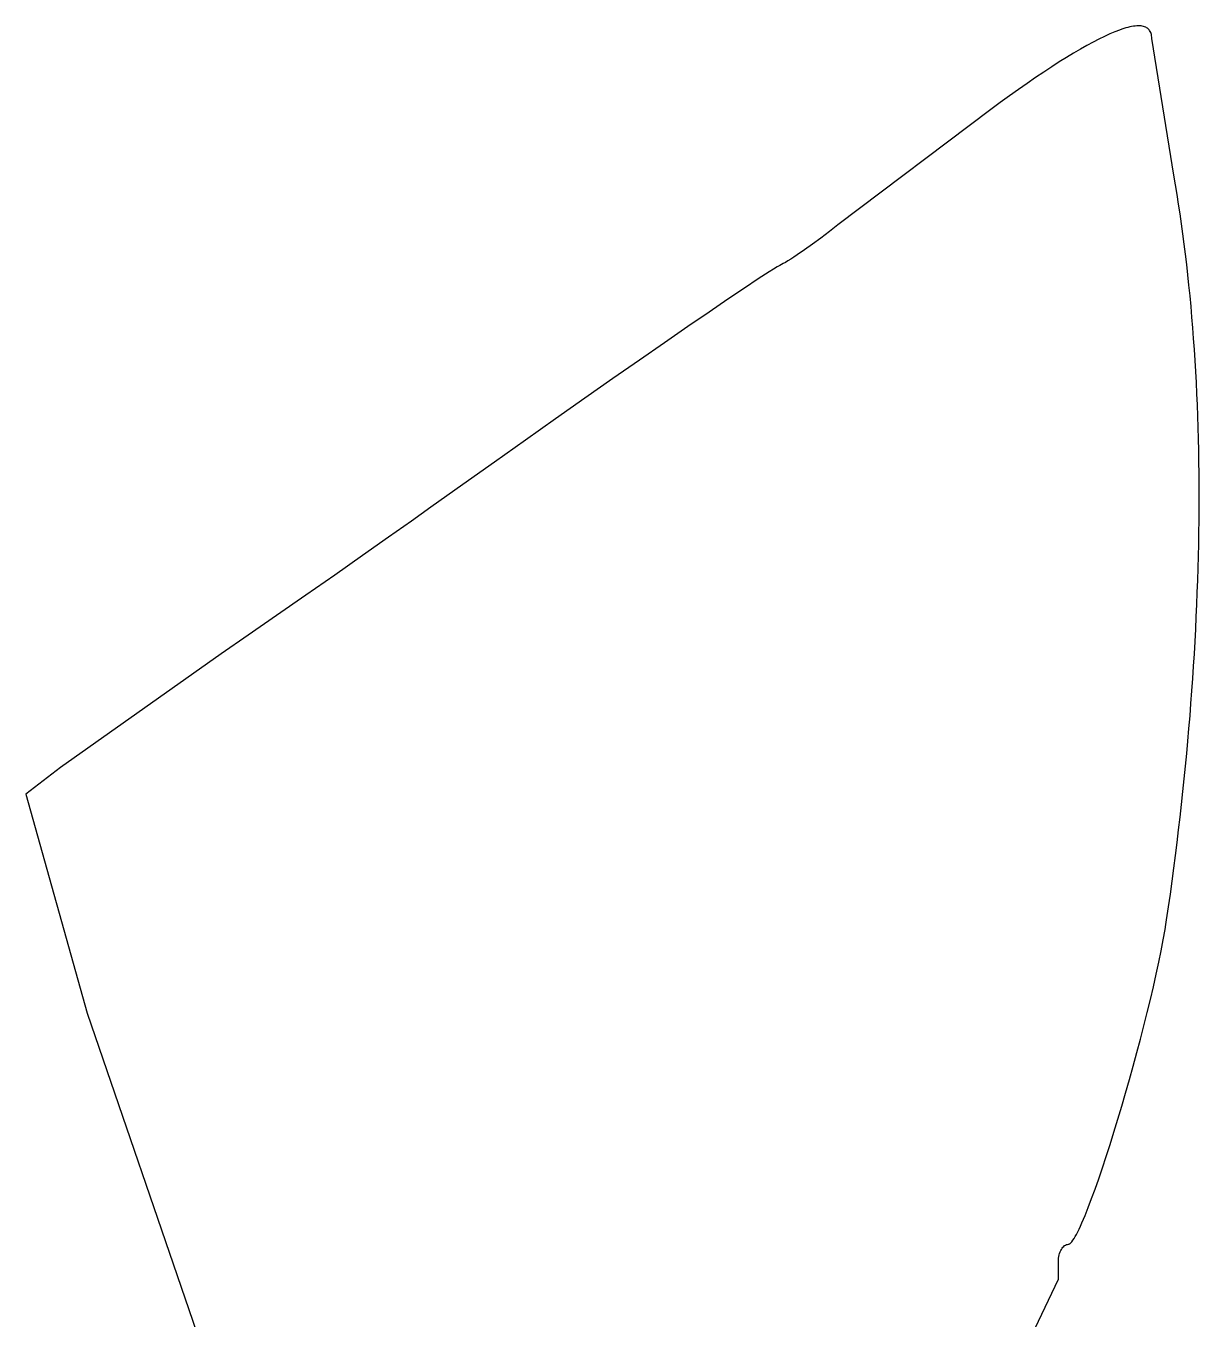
# Model space of a CAD drawing. Header units: millimetres. Extents: x 0.1 to 44.1, y 0.2 to 43.8.
# Drawn here: x 27.33 to 34.76, y 16.58 to 24.77 of the extents above; entities that cross this region are included whole.
import ezdxf

# ---------------------------------------------------------------- set-up
doc = ezdxf.new("R2010")
doc.units = ezdxf.units.MM
doc.header["$MEASUREMENT"] = 0

msp = doc.modelspace()

# ---------------------------------------------------------------- linework, layer by layer
at = {"flags": 128}
msp.add_lwpolyline([(33.553427, 16.166579), (33.869659, 16.831615), (33.869758, 16.942454), (33.870097, 16.953745), (33.871073, 16.964719), (33.872653, 16.97532), (33.874804, 16.985491), (33.877494, 16.995174), (33.88069, 17.004314), (33.88436, 17.012853), (33.88847, 17.020734), (33.892989, 17.027901), (33.897884, 17.034297), (33.903122, 17.039864), (33.908671, 17.044547), (33.914498, 17.048288), (33.92057, 17.051031), (33.926855, 17.052718), (33.93332, 17.053293), (33.935668, 17.053553), (33.938136, 17.054329), (33.940722, 17.055614), (33.943425, 17.057402), (33.949173, 17.062461), (33.955363, 17.069456), (33.961982, 17.078335), (33.969013, 17.089048), (33.97644, 17.101545), (33.984249, 17.115773), (33.992425, 17.131683), (34.000951, 17.149224), (34.009812, 17.168344), (34.018993, 17.188993), (34.038254, 17.234674), (34.058609, 17.28586), (34.079937, 17.342145), (34.102113, 17.403121), (34.125015, 17.468383), (34.14852, 17.537523), (34.172504, 17.610134), (34.196844, 17.68581), (34.221417, 17.764144), (34.2461, 17.84473), (34.270769, 17.92716), (34.295303, 18.011029), (34.319577, 18.095928), (34.343468, 18.181452), (34.366854, 18.267193), (34.38961, 18.352746), (34.411615, 18.437702), (34.432744, 18.521656), (34.452875, 18.604201), (34.471885, 18.68493), (34.48965, 18.763437), (34.506048, 18.839313), (34.520954, 18.912154), (34.534247, 18.981552), (34.545802, 19.0471), (34.55089, 19.078304), (34.555497, 19.108392), (34.567409, 19.190138), (34.578966, 19.271786), (34.590168, 19.353329), (34.601017, 19.43476), (34.611511, 19.516071), (34.621651, 19.597254), (34.631436, 19.678302), (34.640866, 19.759207), (34.649942, 19.839961), (34.658663, 19.920557), (34.667029, 20.000987), (34.675041, 20.081244), (34.682697, 20.161319), (34.689998, 20.241206), (34.696945, 20.320896), (34.703536, 20.400382), (34.709771, 20.479657), (34.715652, 20.558712), (34.721177, 20.63754), (34.726346, 20.716134), (34.73116, 20.794485), (34.735618, 20.872586), (34.739721, 20.95043), (34.743468, 21.028009), (34.746859, 21.105315), (34.749894, 21.182341), (34.752573, 21.259078), (34.754895, 21.33552), (34.756862, 21.411659), (34.758473, 21.487486), (34.759727, 21.562996), (34.760625, 21.638178), (34.761167, 21.713027), (34.761351, 21.787535), (34.76118, 21.861693), (34.760652, 21.935495), (34.759767, 22.008932), (34.758525, 22.081997), (34.756926, 22.154683), (34.75497, 22.226981), (34.752658, 22.298885), (34.749988, 22.370385), (34.746961, 22.441476), (34.743577, 22.512149), (34.739835, 22.582396), (34.735736, 22.65221), (34.73128, 22.721584), (34.726466, 22.790509), (34.721294, 22.858978), (34.715765, 22.926983), (34.709878, 22.994518), (34.703633, 23.061573), (34.697031, 23.128142), (34.69007, 23.194216), (34.682751, 23.259789), (34.675074, 23.324852), (34.667039, 23.389398), (34.658646, 23.45342), (34.649894, 23.516909), (34.640784, 23.579858), (34.631316, 23.64226), (34.621489, 23.704106), (34.611303, 23.765389), (34.600758, 23.826102), (34.460999, 24.690648), (34.460729, 24.699542), (34.459921, 24.707913), (34.458577, 24.715761), (34.456697, 24.723088), (34.454286, 24.729894), (34.451344, 24.73618), (34.447874, 24.741948), (34.443877, 24.747198), (34.439356, 24.75193), (34.434312, 24.756147), (34.428748, 24.759848), (34.422665, 24.763034), (34.416066, 24.765707), (34.408952, 24.767867), (34.401326, 24.769516), (34.393189, 24.770653), (34.384544, 24.771281), (34.375392, 24.771399), (34.365736, 24.771009), (34.355577, 24.770111), (34.344918, 24.768707), (34.33376, 24.766797), (34.322105, 24.764382), (34.309956, 24.761463), (34.297314, 24.758042), (34.284182, 24.754118), (34.270561, 24.749693), (34.256453, 24.744767), (34.226786, 24.733418), (34.195196, 24.720077), (34.161699, 24.704753), (34.126312, 24.687451), (34.08905, 24.668179), (34.049929, 24.646944), (34.008965, 24.623753), (33.966174, 24.598612), (33.921571, 24.57153), (33.875174, 24.542512), (33.826997, 24.511566), (33.777057, 24.478699), (33.72537, 24.443918), (33.671951, 24.407231), (33.616816, 24.368643), (33.559982, 24.328162), (33.501464, 24.285795), (33.441278, 24.241549), (32.472687, 23.510431), (32.418615, 23.468184), (32.364305, 23.427022), (32.311221, 23.387972), (32.260829, 23.352058), (32.214594, 23.320307), (32.193493, 23.306313), (32.173981, 23.293745), (32.15624, 23.28273), (32.140455, 23.273397), (32.126807, 23.265875), (32.115481, 23.260291), (32.103804, 23.254279), (32.08673, 23.244397), (32.064427, 23.230759), (32.037062, 23.213483), (31.967815, 23.168475), (31.880326, 23.110299), (31.775932, 23.039882), (31.655971, 22.95815), (31.521781, 22.866028), (31.374698, 22.764443), (31.216061, 22.654322), (31.047207, 22.53659), (30.869474, 22.412173), (30.684198, 22.281998), (30.492717, 22.146991), (30.29637, 22.008079), (30.096492, 21.866186), (29.894423, 21.72224), (29.771261, 21.634755), (29.624875, 21.531454), (29.460721, 21.416148), (29.284253, 21.292648), (29.100926, 21.164765), (28.916197, 21.036313), (28.73552, 20.911101), (28.564352, 20.792942), (27.546945, 20.073854), (27.327581, 19.904399), (27.716715, 18.516371), (29.054699, 14.61483)], dxfattribs=at)

doc.saveas('drawing.dxf')
